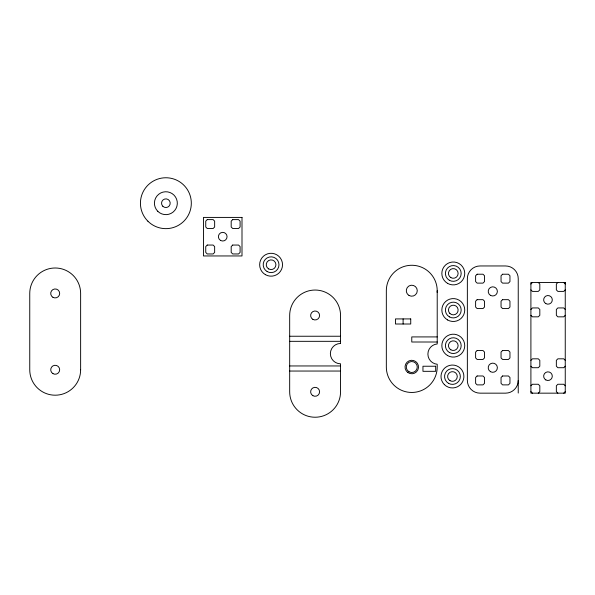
<?xml version="1.0" encoding="UTF-8"?>
<svg xmlns="http://www.w3.org/2000/svg" width="595" height="595" viewBox="0 0 595 595"><rect width="100%" height="100%" fill="white"/><g stroke="black" fill="none" stroke-linecap="round" stroke-linejoin="round"><path stroke-width="0.89" d="M530.904 284.023L532.436 282.499M530.904 309.459L532.436 307.935L538.282 307.935L539.814 309.459L539.814 315.313L538.282 316.838L532.436 316.838L530.904 315.313M557.872 282.499L556.347 284.023L556.347 289.877L557.872 291.401L563.725 291.401L565.25 289.877M565.25 315.313L563.725 316.838L557.872 316.838L556.347 315.313L556.347 309.459L557.872 307.935L563.725 307.935L565.25 309.459M530.904 360.339L532.436 358.815L538.282 358.815L539.814 360.339L539.814 366.193L538.282 367.717L532.436 367.717L530.904 366.193M530.904 385.783L532.436 384.258L538.282 384.258L539.814 385.783L539.814 391.636L538.282 393.161M565.25 366.193L563.725 367.717L557.872 367.717L556.347 366.193L556.347 360.339L557.872 358.815L563.725 358.815L565.25 360.339M563.725 393.161L565.25 391.636M289.676 336.242L340.556 336.242M437.213 336.919L411.77 336.919L411.77 342.006L437.213 342.006M289.676 341.329L340.556 341.329M289.676 365.955L340.556 365.955M289.676 371.042L340.556 371.042M563.725 282.499L565.25 284.023M538.282 282.499L539.814 284.023L539.814 289.877L538.282 291.401L532.436 291.401L530.904 289.877M565.25 385.783L563.725 384.258L557.872 384.258L556.347 385.783L556.347 391.636L557.872 393.161M530.904 391.636L532.436 393.161M518.238 393.05L518.238 278.683A12.718 12.718 0 0 0 505.512 265.958L480.076 265.958A12.718 12.718 0 0 0 467.358 278.683L467.358 380.443A12.718 12.718 0 0 0 480.076 393.161L505.512 393.161A12.718 12.718 0 0 0 518.238 380.443M437.213 290.702L437.213 343.947A10.197 10.197 0 0 0 427.894 354.107A10.197 10.197 0 0 0 437.213 364.259L437.213 367.026A25.436 25.436 0 0 1 411.77 392.462A25.436 25.436 0 0 1 386.334 367.026L386.334 290.702A25.436 25.436 0 0 1 412.603 265.281A25.436 25.436 0 0 1 437.154 292.361M403.105 318.92L403.105 324.007M207.268 219.614L205.744 221.139L205.744 226.993L207.268 228.517L213.122 228.517L214.646 226.993L214.646 221.139L213.122 219.614L207.268 219.614M207.268 245.051L205.744 246.583L205.744 252.429L207.268 253.961L213.122 253.961L214.646 252.429L214.646 246.583L213.122 245.051L207.268 245.051M232.712 219.614L231.187 221.139L231.187 226.993L232.712 228.517L238.565 228.517L240.09 226.993L240.09 221.139L238.565 219.614L232.712 219.614M232.712 245.051L231.187 246.583L231.187 252.429L232.712 253.961L238.565 253.961L240.09 252.429L240.09 246.583L238.565 245.051L232.712 245.051M477.138 274.221L475.613 275.745L475.613 281.599L477.138 283.123L482.991 283.123L484.516 281.599L484.516 275.745L482.991 274.221L477.138 274.221M477.138 299.664L475.613 301.189L475.613 307.035L477.138 308.567L482.991 308.567L484.516 307.035L484.516 301.189L482.991 299.664L477.138 299.664M502.574 274.221L501.049 275.745L501.049 281.599L502.574 283.123L508.428 283.123L509.952 281.599L509.952 275.745L508.428 274.221L502.574 274.221M502.574 299.664L501.049 301.189L501.049 307.035L502.574 308.567L508.428 308.567L509.952 307.035L509.952 301.189L508.428 299.664L502.574 299.664M477.138 350.537L475.613 352.069L475.613 357.915L477.138 359.447L482.991 359.447L484.516 357.915L484.516 352.069L482.991 350.537L477.138 350.537M477.138 375.981L475.613 377.505L475.613 383.359L477.138 384.883L482.991 384.883L484.516 383.359L484.516 377.505L482.991 375.981L477.138 375.981M502.574 350.537L501.049 352.069L501.049 357.915L502.574 359.447L508.428 359.447L509.952 357.915L509.952 352.069L508.428 350.537L502.574 350.537M502.574 375.981L501.049 377.505L501.049 383.359L502.574 384.883L508.428 384.883L509.952 383.359L509.952 377.505L508.428 375.981L502.574 375.981M242.001 217.413L203.46 217.413L203.46 255.954L242.001 255.954L242.001 217.413M565.25 282.499L530.904 282.499L530.904 393.161L565.25 393.161L565.25 282.499M410.736 318.92L395.474 318.92L395.474 324.007L410.736 324.007L410.736 318.92M435.674 366.237L422.956 366.237L422.956 371.325L435.674 371.325L435.674 366.237M340.556 343.464L340.556 315.476A25.436 25.436 0 0 0 315.112 290.04A25.436 25.436 0 0 0 289.676 315.476L289.676 391.8A25.436 25.436 0 0 0 315.112 417.236A25.436 25.436 0 0 0 340.556 391.8L340.556 363.813A10.175 10.175 0 0 1 330.374 353.638A10.175 10.175 0 0 1 340.556 343.464M80.63 369.755L80.63 293.439A25.436 25.436 0 0 0 55.186 267.995A25.436 25.436 0 0 0 29.75 293.439L29.75 369.755A25.436 25.436 0 0 0 55.186 395.199A25.436 25.436 0 0 0 80.63 369.755M162.814 206.257A4.321 4.321 0 0 0 170.051 204.323A4.321 4.321 0 0 0 164.756 199.02A4.321 4.321 0 0 0 162.814 206.257M147.887 221.191A25.436 25.436 0 0 0 190.452 209.782A25.436 25.436 0 0 0 159.289 178.626A25.436 25.436 0 0 0 147.887 221.191M157.779 211.292A11.446 11.446 0 0 0 176.931 206.16A11.446 11.446 0 0 0 162.911 192.14A11.446 11.446 0 0 0 157.779 211.292M220.574 240.432A4.321 4.321 0 0 0 227.059 236.684A4.321 4.321 0 0 0 220.574 232.935A4.321 4.321 0 0 0 220.574 240.432M490.503 371.689A4.582 4.582 0 0 0 497.375 367.717A4.582 4.582 0 0 0 490.503 363.753A4.582 4.582 0 0 0 490.503 371.689M490.503 295.365A4.582 4.582 0 0 0 497.375 291.401A4.582 4.582 0 0 0 490.503 287.437A4.582 4.582 0 0 0 490.503 295.365M52.948 297.314A4.477 4.477 0 0 0 59.671 293.439A4.477 4.477 0 0 0 52.948 289.557A4.477 4.477 0 0 0 52.948 297.314M52.948 373.63A4.477 4.477 0 0 0 59.671 369.755A4.477 4.477 0 0 0 52.948 365.88A4.477 4.477 0 0 0 52.948 373.63M409.018 371.793A5.504 5.504 0 0 0 417.274 367.026A5.504 5.504 0 0 0 409.018 362.258A5.504 5.504 0 0 0 409.018 371.793M407.776 372.455A6.738 6.738 0 0 0 418.471 367.77A6.738 6.738 0 0 0 409.062 360.853A6.738 6.738 0 0 0 407.776 372.455M409.018 295.47A5.504 5.504 0 0 0 417.274 290.702A5.504 5.504 0 0 0 409.018 285.942A5.504 5.504 0 0 0 409.018 295.47M312.873 319.359A4.477 4.477 0 0 0 319.589 315.476A4.477 4.477 0 0 0 312.873 311.601A4.477 4.477 0 0 0 312.873 319.359M312.873 395.675A4.477 4.477 0 0 0 319.589 391.8A4.477 4.477 0 0 0 312.873 387.925A4.477 4.477 0 0 0 312.873 395.675M545.816 379.915A4.321 4.321 0 0 0 552.301 376.174A4.321 4.321 0 0 0 545.816 372.425A4.321 4.321 0 0 0 545.816 379.915M545.816 303.599A4.321 4.321 0 0 0 552.301 299.85A4.321 4.321 0 0 0 545.816 296.109A4.321 4.321 0 0 0 545.816 303.599M449.351 280.275A7.884 7.884 0 0 0 461.177 273.447A7.884 7.884 0 0 0 449.351 266.612A7.884 7.884 0 0 0 449.351 280.275M450.869 277.634A4.834 4.834 0 0 0 458.128 273.447A4.834 4.834 0 0 0 450.869 269.252A4.834 4.834 0 0 0 450.869 277.634M447.566 283.361A11.446 11.446 0 0 0 464.74 273.447A11.446 11.446 0 0 0 447.566 263.533A11.446 11.446 0 0 0 447.566 283.361M449.351 316.86A7.884 7.884 0 0 0 461.177 310.032A7.884 7.884 0 0 0 449.351 303.205A7.884 7.884 0 0 0 449.351 316.86M449.872 313.453A4.834 4.834 0 0 0 457.964 311.282A4.834 4.834 0 0 0 452.036 305.354A4.834 4.834 0 0 0 449.872 313.453M447.566 319.946A11.446 11.446 0 0 0 464.74 310.032A11.446 11.446 0 0 0 447.566 300.118A11.446 11.446 0 0 0 447.566 319.946M449.351 352.471A7.884 7.884 0 0 0 461.177 345.643A7.884 7.884 0 0 0 449.351 338.815A7.884 7.884 0 0 0 449.351 352.471M450.869 349.83A4.834 4.834 0 0 0 458.128 345.643A4.834 4.834 0 0 0 450.869 341.456A4.834 4.834 0 0 0 450.869 349.83M447.566 355.557A11.446 11.446 0 0 0 464.74 345.643A11.446 11.446 0 0 0 447.566 335.729A11.446 11.446 0 0 0 447.566 355.557M444.353 384.593A11.446 11.446 0 0 0 463.505 379.461A11.446 11.446 0 0 0 449.485 365.434A11.446 11.446 0 0 0 444.353 384.593M448.504 383.329A7.884 7.884 0 0 0 460.337 376.494A7.884 7.884 0 0 0 448.504 369.666A7.884 7.884 0 0 0 448.504 383.329M450.028 380.688A4.834 4.834 0 0 0 457.287 376.494A4.834 4.834 0 0 0 450.028 372.306A4.834 4.834 0 0 0 450.028 380.688M265.37 274.645A11.446 11.446 0 0 0 282.536 264.73A11.446 11.446 0 0 0 265.37 254.816A11.446 11.446 0 0 0 265.37 274.645M268.672 268.918A4.834 4.834 0 0 0 275.931 264.73A4.834 4.834 0 0 0 268.672 260.536A4.834 4.834 0 0 0 268.672 268.918M267.148 271.558A7.884 7.884 0 0 0 278.981 264.73A7.884 7.884 0 0 0 267.148 257.895A7.884 7.884 0 0 0 267.148 271.558"/></g></svg>
